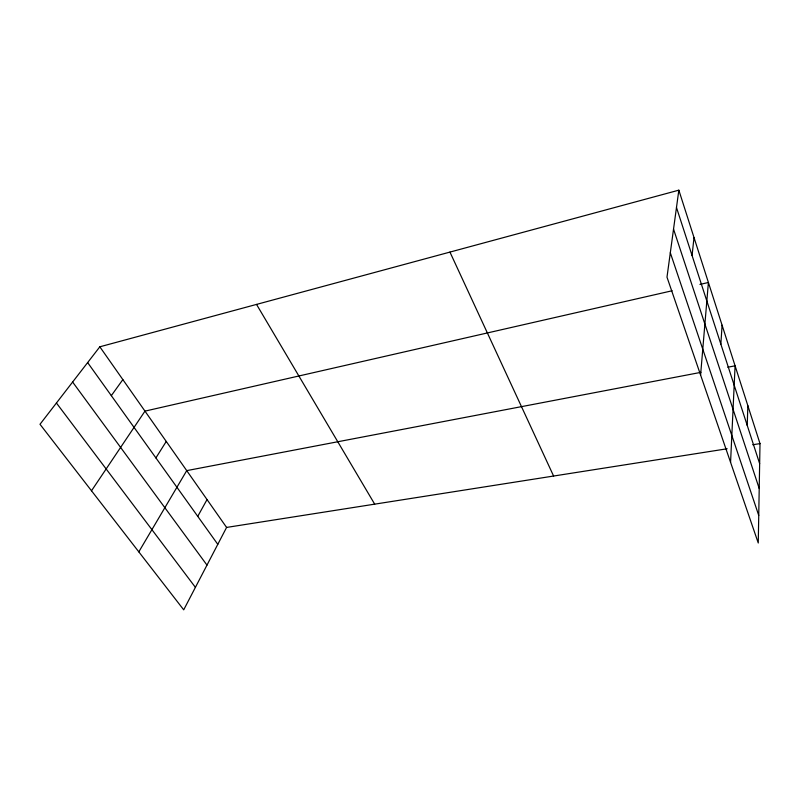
<?xml version="1.0" encoding="UTF-8"?>
<svg xmlns="http://www.w3.org/2000/svg" width="800" height="800" viewBox="0 0 800 800"><rect width="100%" height="100%" fill="white"/><g stroke="black" fill="none" stroke-linecap="round" stroke-linejoin="round"><path stroke-width="1.2" d="M678.84 190.17L760 443.61L758.26 543L666.99 277.15L678.84 190.17L99.83 346.8L40 424.28L183.71 609.83L226.59 527.43L727.18 448.76M747.23 425.41L747.85 405.66M730.57 462.35L735.09 365.82L727.77 367.22M720.86 344.17L722.08 325.19M700.59 375.03L708.4 282.49L699.94 284.42M692.07 255.49L694.01 237.54M197.75 516.35L207.04 499.57M138.81 551.86L186.73 470.63L700.91 372.35M155.9 457.91L166.25 441.45M91.5 490.77L144.97 411.13L672.15 290.76M111.32 395.65L122.85 379.61M752.71 444.75L760 443.61M56.43 403L195.4 587.35M72.62 382.04L206.98 565.1M87.64 362.58L217.79 544.34M99.83 346.8L226.59 527.43M256.53 304.41L374.69 504.15M449.95 252.09L553.61 476.04M670.31 252.75L758.75 515.45M673.53 229.1L759.22 488.51M676.48 207.48L759.65 463.65"/></g></svg>
